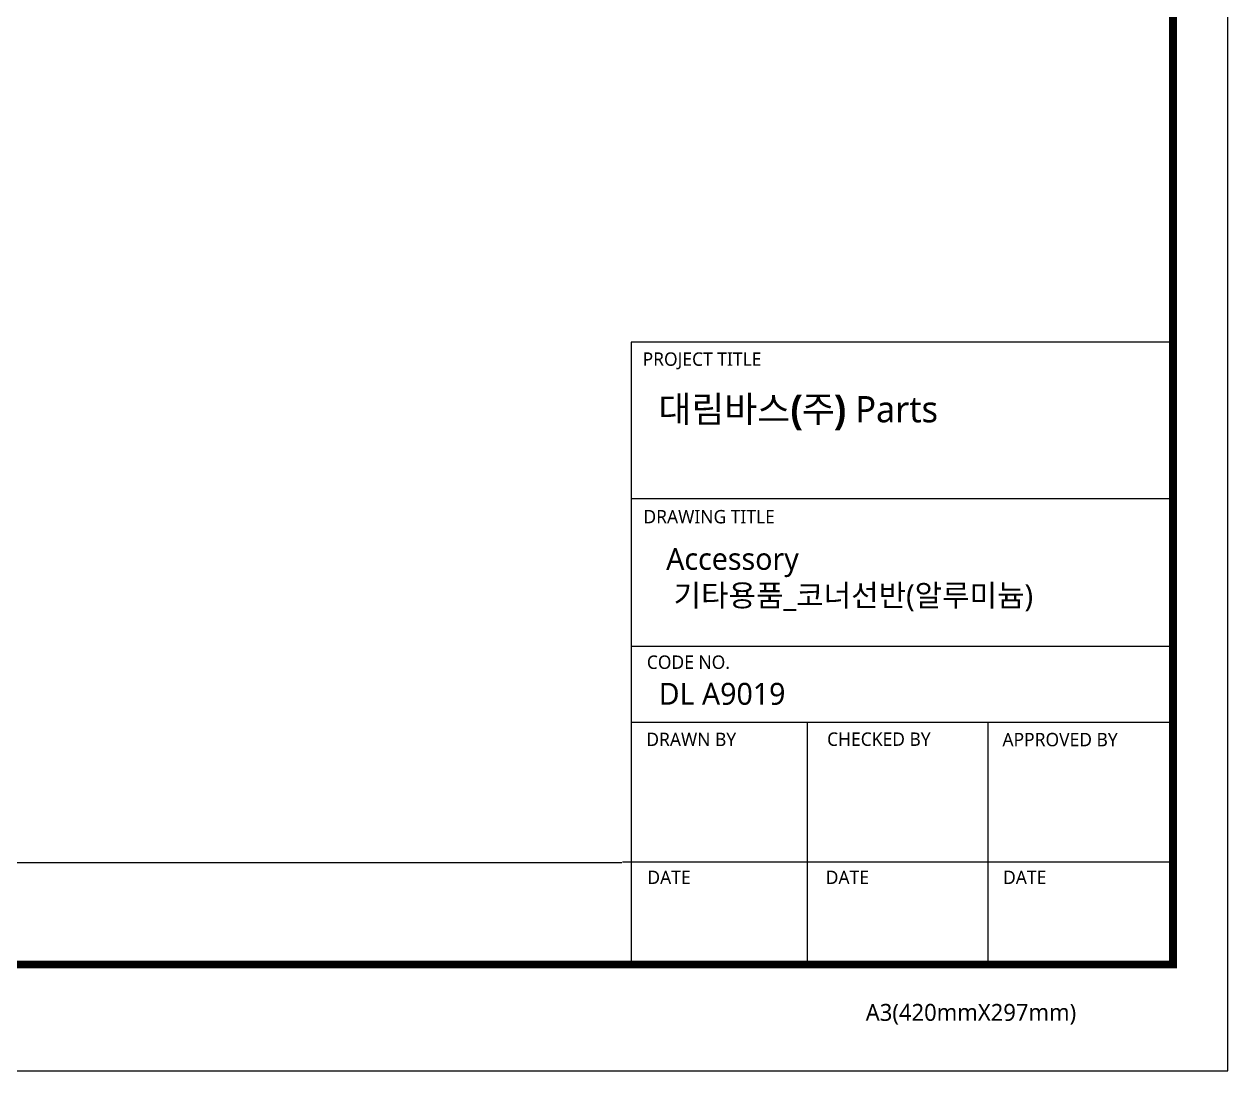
# Model space of a CAD drawing. Extents: x 16296660632 to 16296676072, y -37409619871 to -37409617340.
# Drawn here: x 16296675840.8 to 16296676071.9, y -37409617817.5 to -37409617616.6 of the extents above; entities that cross this region are included whole.
import ezdxf

# ---------------------------------------------------------------- set-up
doc = ezdxf.new("R2010")
doc.units = 0
doc.header["$LTSCALE"] = 10
doc.header["$MEASUREMENT"] = 0
doc.layers.get('0').update_dxf_attribs({"linetype": 'CONTINUOUS'})
doc.styles.add('Daelim Dimension', font='NanumGothic.ttf')

msp = doc.modelspace()

# ---------------------------------------------------------------- linework, layer by layer
at = {"color": 5, "ltscale": 40}
for p, q in [((16296676061.36, -37409617677.67), (16296675957.32, -37409617677.67)), ((16296676061.36, -37409617707.74), (16296675957.32, -37409617707.74)), ((16296676061.36, -37409617707.74), (16296675957.32, -37409617707.74)), ((16296676061.36, -37409617736.03), (16296675957.32, -37409617736.03)), ((16296676061.36, -37409617736.03), (16296675957.32, -37409617736.03)), ((16296676061.36, -37409617750.62), (16296675957.32, -37409617750.62)), ((16296676061.36, -37409617750.62), (16296675957.32, -37409617750.62)), ((16296675991.11, -37409617750.62), (16296675991.11, -37409617797.07)), ((16296676025.79, -37409617750.62), (16296676025.79, -37409617797.07)), ((16296676061.36, -37409617777.45), (16296675955.67, -37409617777.45)), ((16296676061.36, -37409617777.45), (16296675958.13, -37409617777.45)), ((16296676061.36, -37409617797.07), (16296675972.2, -37409617797.07))]:
    msp.add_line(p, q, dxfattribs=at)
at = {"color": 5, "ltscale": 0.5}
msp.add_line((16296675957.32, -37409617677.67), (16296675957.32, -37409617797.7), dxfattribs=at)
at = {"color": 5}
msp.add_line((16296675431.36, -37409617777.52), (16296675955.55, -37409617777.52), dxfattribs=at)
at = {"ltscale": 0.5}
msp.add_lwpolyline([(16296675420.89, -37409617817.49), (16296676071.89, -37409617817.49), (16296676071.89, -37409617340.49), (16296675420.89, -37409617340.49)], close=True, dxfattribs=at)
at = {"color": 5, "linetype": 'ByBlock', "lineweight": 200, "const_width": 1.5}
msp.add_lwpolyline([(16296675431.36, -37409617797.07), (16296676061.36, -37409617797.07), (16296676061.36, -37409617351.57), (16296675431.36, -37409617351.57)], close=True, dxfattribs=at)

# ---------------------------------------------------------------- texts
at = {"color": 5, "ltscale": 40, "style": 'Daelim Dimension'}
for s, height, p in [('PROJECT TITLE', 2.569, (16296675959.52, -37409617682.19)), ('DRAWING TITLE', 2.569, (16296675959.68, -37409617712.43)), ('CODE NO.', 2.569, (16296675960.33, -37409617740.35)), ('DRAWN BY', 2.569, (16296675960.23, -37409617755.16)), ('CHECKED BY', 2.569, (16296675994.94, -37409617755.12)), ('APPROVED BY', 2.569, (16296676028.6, -37409617755.2)), ('DATE', 2.569, (16296675960.43, -37409617781.64)), ('DATE', 2.569, (16296675994.67, -37409617781.64)), ('DATE', 2.569, (16296676028.72, -37409617781.64)), ('A3(420mmX297mm)', 3.2424, (16296676002.35, -37409617807.88))]:
    msp.add_text(s, height=height, dxfattribs=at).set_placement(p)
at = {"attachment_point": 1, "style": 'Daelim Dimension'}
for s, insert, char_height, width in [('{\\fPretendard Variable SemiBold|b0|i0|c129|p2;\\C7;대림바스(주)} Parts', (16296675962.58, -37409617688), 5.036, 80.9399), (' Accessory\\P  기타용품_코너선반(알루미늄)', (16296675962.62, -37409617717.14), 4.2041, 90.9801), ('DL A9019', (16296675962.62, -37409617743.03), 4.204, 70.7511)]:
    msp.add_mtext(s, dxfattribs=dict(at, insert=insert, char_height=char_height, width=width))

doc.saveas('drawing.dxf')
